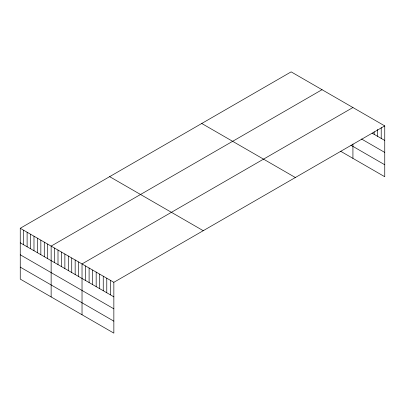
<?xml version="1.0" encoding="UTF-8"?>
<svg xmlns="http://www.w3.org/2000/svg" width="405" height="405" viewBox="0 0 405 405"><rect width="100%" height="100%" fill="white"/><g stroke="black" fill="none" stroke-linecap="round" stroke-linejoin="round"><path stroke-width="0.61" d="M384.75 125.904L113.851 282.31L113.851 333.133L20.25 279.096L20.25 228.268L291.149 71.867L384.75 125.904L384.75 176.732L340.671 151.283M322.036 89.697L51.136 246.103L51.136 296.926M352.927 107.533L82.028 263.933L82.028 314.761M372.119 133.154L384.75 140.444M361.513 139.006L384.75 152.422M350.963 145.253L384.75 164.759M201.751 123.479L295.351 177.517M109.649 176.656L203.249 230.693M20.25 228.268L113.851 282.31M20.25 242.808L113.851 296.85M20.25 254.78L113.851 308.823M20.25 267.118L113.851 321.16M381.216 127.656L381.216 138.404M377.678 129.408L377.678 136.363M374.144 131.792L374.144 134.323M352.927 144.033L352.927 158.36M110.317 280.265L110.317 294.805M106.778 278.225L106.778 292.764M103.245 276.185L103.245 290.724M99.706 274.139L99.706 288.684M96.172 272.099L96.172 286.639M92.634 270.059L92.634 284.599M89.1 268.019L89.1 282.558M85.561 265.974L85.561 280.518M78.595 261.954L78.595 276.493M75.163 259.969L75.163 274.514M71.731 257.99L71.731 272.53M68.298 256.011L68.298 270.55M64.866 254.026L64.866 268.566M61.433 252.047L61.433 266.586M58.001 250.062L58.001 264.607M54.569 248.083L54.569 262.622M47.704 244.119L47.704 258.658M44.277 242.139L44.277 256.679M40.844 240.155L40.844 254.699M37.412 238.175L37.412 252.715M33.98 236.196L33.98 250.735M30.547 234.211L30.547 248.751M27.115 232.232L27.115 246.772M23.682 230.248L23.682 244.792"/></g></svg>
